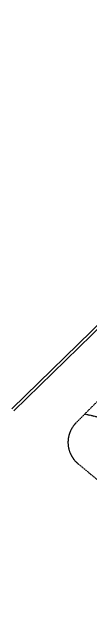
# Model space of a CAD drawing. Extents: x 522909432 to 523121010, y 1558478545 to 1558746119.
# Drawn here: x 522978736 to 522984364, y 1558550983 to 1558594052 of the extents above; entities that cross this region are included whole.
import ezdxf

# ---------------------------------------------------------------- set-up
doc = ezdxf.new("R2010")
doc.units = 0
doc.header["$LTSCALE"] = 8
doc.linetypes.add('HIDDEN', pattern=[9.525, 6.35, -3.175])
doc.layers.add('EXISTING', color=1, linetype='HIDDEN')
doc.layers.add('FENCE', color=7, linetype='CONTINUOUS')

msp = doc.modelspace()

# ---------------------------------------------------------------- linework, layer by layer
at = {"layer": 'EXISTING'}
for p, q in [((522983351, 1558564413), (523030578, 1558612112)), ((522987404, 1558564242), (522983973, 1558565040)), ((522996443, 1558550725), (522983496, 1558561466))]:
    msp.add_line(p, q, dxfattribs=at)
msp.add_arc((522984773, 1558563006), 2000, 135.2855, 230.3209, dxfattribs=at)
at = {"layer": 'FENCE'}
for p, q in [((522978736, 1558565415), (523033763, 1558619349)), ((522978876, 1558565272), (523033743, 1558619050))]:
    msp.add_line(p, q, dxfattribs=at)

doc.saveas('drawing.dxf')
